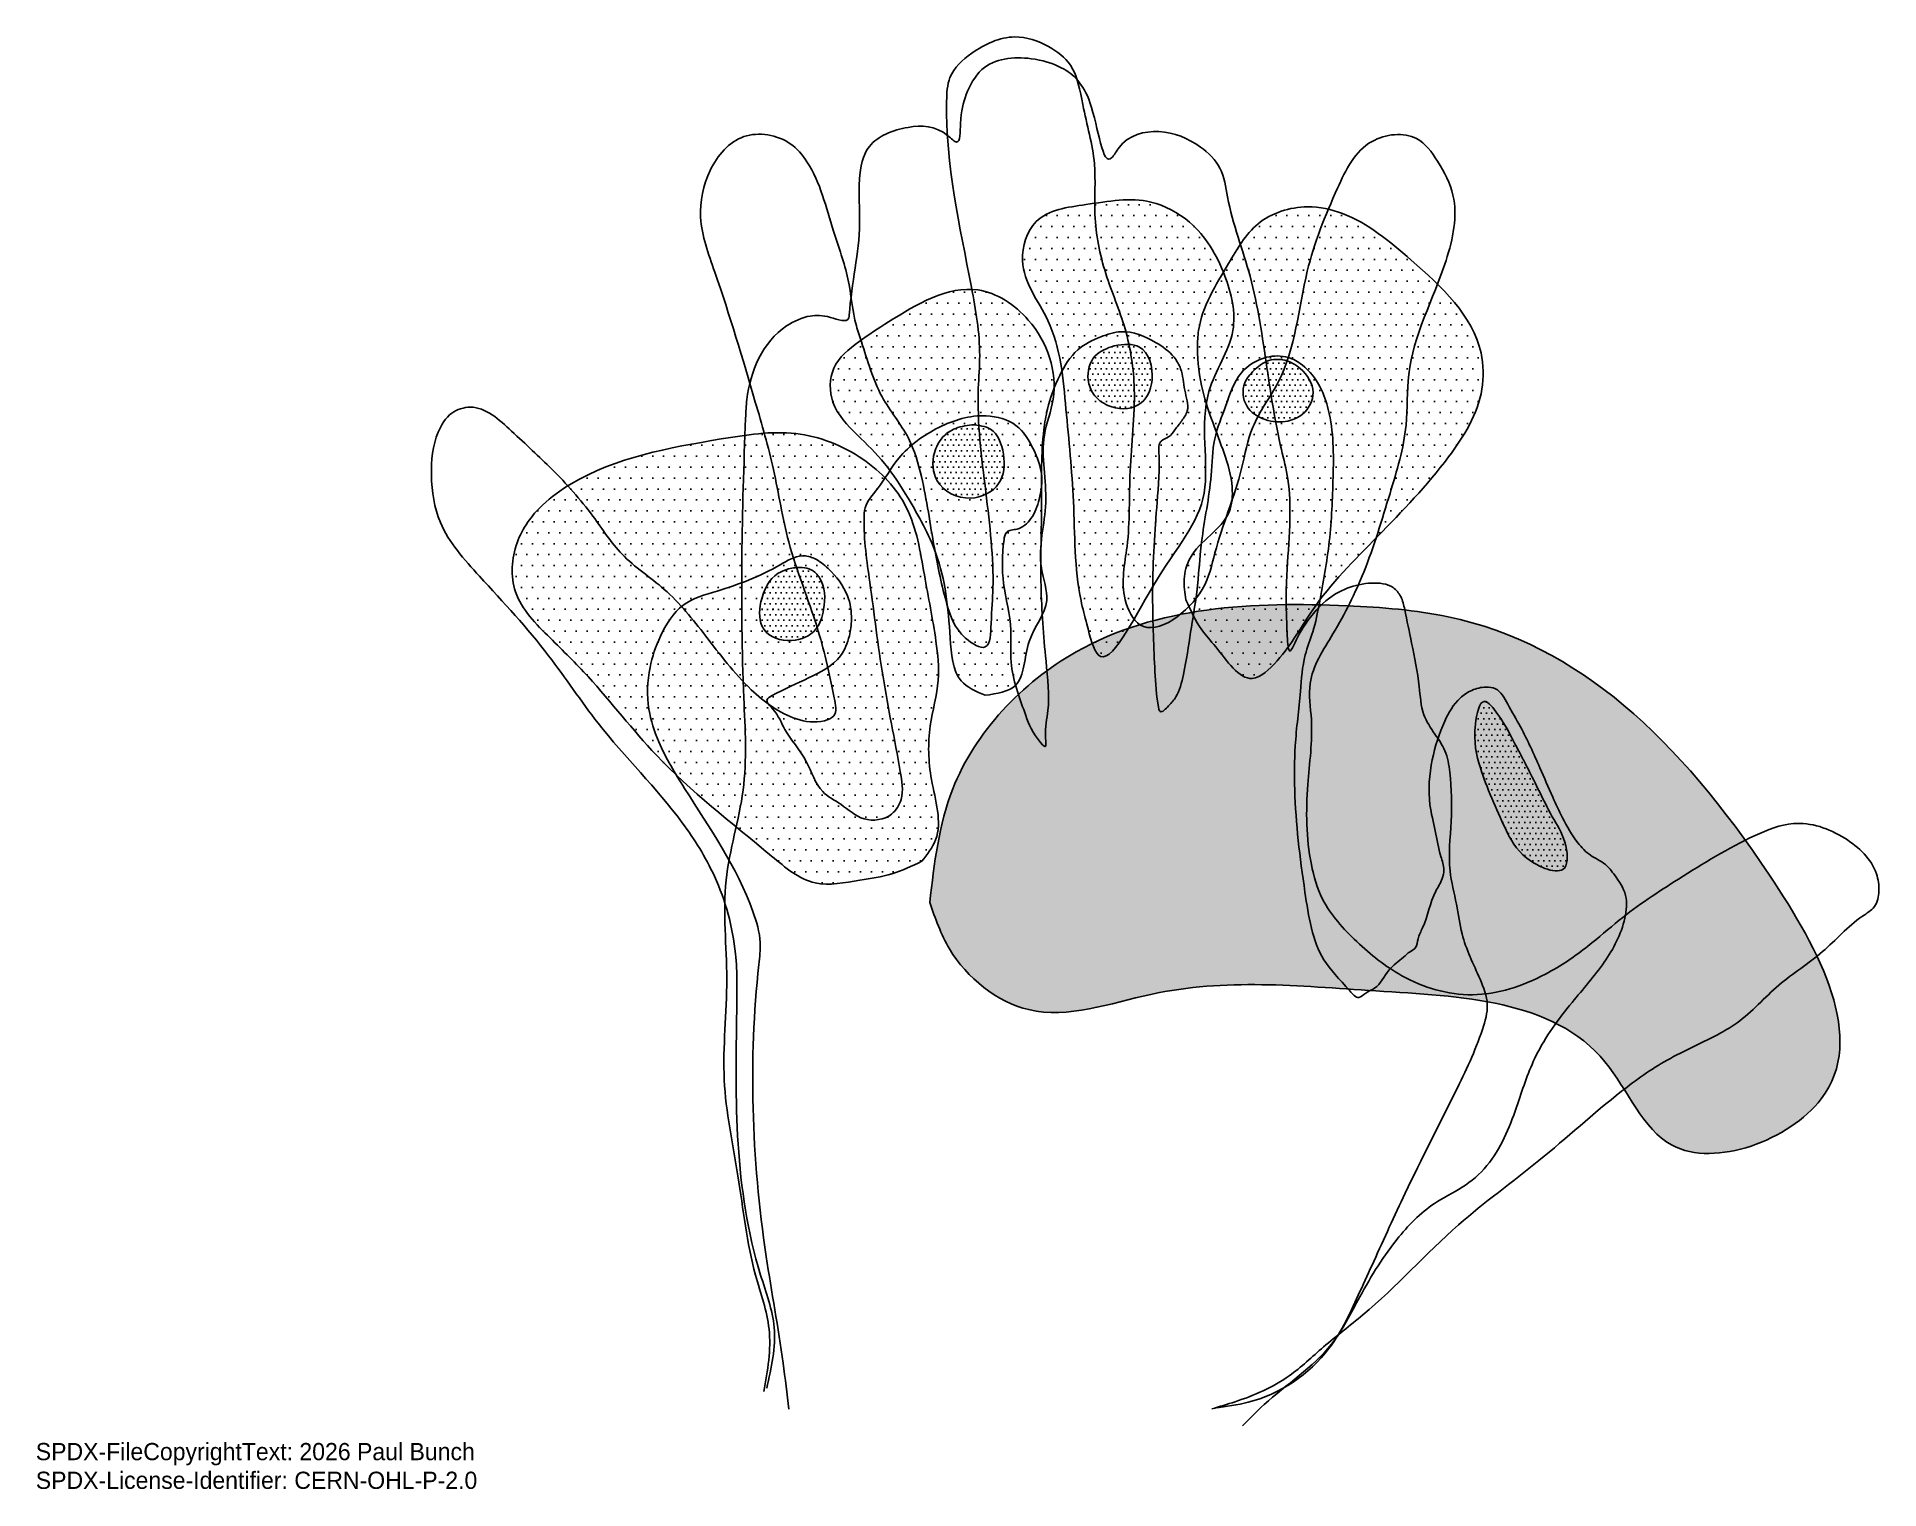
# Model space of a CAD drawing. Header units: metres. Extents: x 2 to 269, y -9 to 202.
import ezdxf

# ---------------------------------------------------------------- set-up
doc = ezdxf.new("R2010")
doc.units = ezdxf.units.M
doc.layers.add('Copyright', color=7, linetype='Continuous', plot=False)
for name, color, linetype in [('F-INDEX', 4, 'Continuous'), ('F-LITTLE', 6, 'Continuous'), ('F-MIDDLE', 3, 'Continuous'), ('F-RING', 2, 'Continuous'), ('F-THUMB', 1, 'Continuous'), ('HAND-BLUE', 4, 'Continuous'), ('HAND-GRAY', 7, 'Continuous'), ('HAND-RED', 1, 'Continuous')]:
    doc.layers.add(name, color=color, linetype=linetype)

msp = doc.modelspace()

# ---------------------------------------------------------------- hatches: boundary and pattern name
at = {"layer": 'F-INDEX'}
h = msp.add_hatch(dxfattribs=at)
h.set_pattern_fill('DOTS', color=256, style=0)
edge = h.paths.add_edge_path(flags=17)
edge.add_spline(control_points=[(168.69, 120.46), (169.38, 118.91), (170.07, 117.37), (171, 116.07), (171.59, 115.24), (172.29, 114.51), (173.01, 113.62), (174.62, 111.65), (176.39, 108.89), (178.33, 109.03), (179.55, 109.13), (180.84, 110.36), (181.92, 111.58), (184.13, 114.1), (185.44, 116.59), (187.09, 118.98), (189.69, 122.73), (193.13, 126.22), (196.48, 129.63), (200.13, 133.35), (203.67, 136.99), (206.82, 141.18), (209.04, 144.14), (211.06, 147.39), (211.66, 151), (211.95, 152.75), (211.9, 154.58), (211.53, 156.28), (210.34, 161.74), (205.8, 165.92), (201.38, 169.77), (198.24, 172.52), (195.15, 175.1), (191.43, 176.51), (189.82, 177.11), (188.1, 177.5), (186.35, 177.49), (183.77, 177.48), (181.11, 176.61), (179.16, 175.02), (177.33, 173.52), (176.13, 171.39), (174.88, 169.28), (173.01, 166.13), (171.03, 163.02), (170.53, 159.53), (170.41, 158.73), (170.37, 157.91), (170.37, 157.09), (170.37, 154.96), (170.64, 152.84), (171.14, 150.79), (171.89, 147.69), (173.18, 144.74), (174.23, 141.73), (174.78, 140.13), (175.26, 138.52), (175.4, 136.8), (175.49, 135.56), (175.4, 134.27), (174.95, 133.17), (173.86, 130.55), (170.7, 129.07), (169.29, 126.51), (168.77, 125.57), (168.49, 124.49), (168.44, 123.42), (168.39, 122.43), (168.54, 121.44), (168.69, 120.46)], knot_values=[0, 0, 0, 0, 4.964382, 4.964382, 4.964382, 8.133719, 8.133719, 8.133719, 15.157494, 15.157494, 15.157494, 19.556113, 19.556113, 19.556113, 28.582242, 28.582242, 28.582242, 42.774404, 42.774404, 42.774404, 58.282816, 58.282816, 58.282816, 69.231551, 69.231551, 69.231551, 74.513073, 74.513073, 74.513073, 91.394869, 91.394869, 91.394869, 103.416733, 103.416733, 103.416733, 108.590848, 108.590848, 108.590848, 116.190102, 116.190102, 116.190102, 123.357532, 123.357532, 123.357532, 134.028238, 134.028238, 134.028238, 136.472575, 136.472575, 136.472575, 142.821738, 142.821738, 142.821738, 152.394495, 152.394495, 152.394495, 157.455567, 157.455567, 157.455567, 161.118067, 161.118067, 161.118067, 169.85626, 169.85626, 169.85626, 173.059455, 173.059455, 173.059455, 176.030748, 176.030748, 176.030748, 176.030748], degree=3, periodic=1)
h = msp.add_hatch(dxfattribs=at)
h.set_pattern_fill('DOTS', color=256, scale=0.5, style=0)
edge = h.paths.add_edge_path(flags=17)
edge.add_spline(control_points=[(178.54, 153.73), (178.02, 153.17), (177.51, 152.61), (177.23, 151.92), (176.82, 150.9), (176.94, 149.59), (177.51, 148.61), (178.08, 147.63), (179.1, 146.99), (180.18, 146.62), (181.26, 146.26), (182.4, 146.17), (183.49, 146.4), (184.26, 146.56), (185.01, 146.88), (185.62, 147.39), (186.53, 148.16), (187.16, 149.37), (187.15, 150.53), (187.14, 151.85), (186.32, 153.12), (185.29, 154.02), (184.63, 154.6), (183.88, 155.02), (183.04, 155.22), (182.18, 155.43), (181.23, 155.4), (180.44, 155.08), (179.72, 154.79), (179.13, 154.26), (178.54, 153.73)], knot_values=[0, 0, 0, 0, 2.232401, 2.232401, 2.232401, 5.553894, 5.553894, 5.553894, 8.888778, 8.888778, 8.888778, 12.19969, 12.19969, 12.19969, 14.553544, 14.553544, 14.553544, 18.045635, 18.045635, 18.045635, 21.996093, 21.996093, 21.996093, 24.550372, 24.550372, 24.550372, 27.156831, 27.156831, 27.156831, 29.481918, 29.481918, 29.481918, 29.481918], degree=3, periodic=1)
at = {"layer": 'F-LITTLE'}
h = msp.add_hatch(dxfattribs=at)
h.set_pattern_fill('DOTS', color=256, style=0)
edge = h.paths.add_edge_path(flags=17)
edge.add_spline(control_points=[(130.33, 82.49), (131.13, 83.5), (131.93, 84.51), (132.35, 85.61), (133.35, 88.21), (132.3, 91.35), (131.76, 94.34), (131.28, 97.02), (131.21, 99.59), (131.58, 102.15), (131.9, 104.36), (132.56, 106.56), (132.73, 108.8), (132.87, 110.67), (132.67, 112.57), (132.4, 114.44), (131.95, 117.67), (131.3, 120.83), (130.72, 124.06), (130.13, 127.42), (129.61, 130.87), (128.1, 133.87), (126.69, 136.64), (124.44, 139.03), (121.8, 140.85), (118.88, 142.87), (115.48, 144.18), (112.04, 144.57), (108.47, 144.98), (104.86, 144.4), (101.23, 143.79), (93.6, 142.52), (85.92, 141.15), (79.42, 137.27), (77.95, 136.39), (76.54, 135.39), (75.29, 134.2), (73.69, 132.68), (72.35, 130.85), (71.59, 128.74), (70.77, 126.45), (70.62, 123.84), (71.37, 121.61), (72.25, 119), (74.35, 116.92), (76.38, 114.92), (78.29, 113.03), (80.13, 111.22), (81.89, 109.29), (85.28, 105.61), (88.39, 101.53), (91.81, 97.91), (96.86, 92.57), (102.59, 88.23), (108.55, 83.24), (110.54, 81.58), (112.56, 79.84), (114.88, 79.34), (116.91, 78.9), (119.17, 79.4), (121.36, 79.76), (122.96, 80.03), (124.52, 80.22), (126.01, 80.66), (127.49, 81.11), (128.91, 81.8), (130.33, 82.49)], knot_values=[0, 0, 0, 0, 3.719182, 3.719182, 3.719182, 12.470269, 12.470269, 12.470269, 20.279071, 20.279071, 20.279071, 27.026741, 27.026741, 27.026741, 32.676467, 32.676467, 32.676467, 42.440478, 42.440478, 42.440478, 52.595316, 52.595316, 52.595316, 61.992264, 61.992264, 61.992264, 72.440683, 72.440683, 72.440683, 83.284123, 83.284123, 83.284123, 106.049544, 106.049544, 106.049544, 111.18846, 111.18846, 111.18846, 117.790237, 117.790237, 117.790237, 124.917015, 124.917015, 124.917015, 133.279444, 133.279444, 133.279444, 141.155963, 141.155963, 141.155963, 156.255034, 156.255034, 156.255034, 178.508143, 178.508143, 178.508143, 185.946999, 185.946999, 185.946999, 192.441887, 192.441887, 192.441887, 197.178849, 197.178849, 197.178849, 201.86754, 201.86754, 201.86754, 201.86754], degree=3, periodic=1)
h = msp.add_hatch(dxfattribs=at)
h.set_pattern_fill('DOTS', color=256, scale=0.5, style=0)
edge = h.paths.add_edge_path(flags=17)
edge.add_spline(control_points=[(110.98, 124.94), (110.46, 124.75), (109.94, 124.57), (109.49, 124.29), (108.14, 123.47), (107.36, 121.88), (107, 120.16), (106.69, 118.73), (106.68, 117.22), (107.41, 116.17), (108.21, 115.03), (109.88, 114.44), (111.45, 114.52), (112.84, 114.59), (114.15, 115.19), (114.95, 116.17), (115.6, 116.96), (115.91, 117.99), (116.1, 119.06), (116.37, 120.65), (116.35, 122.33), (115.51, 123.63), (115.2, 124.12), (114.78, 124.55), (114.27, 124.81), (113.88, 125.01), (113.43, 125.11), (112.99, 125.14), (112.32, 125.18), (111.65, 125.06), (110.98, 124.94)], knot_values=[0, 0, 0, 0, 1.6316, 1.6316, 1.6316, 6.451152, 6.451152, 6.451152, 10.467811, 10.467811, 10.467811, 14.830352, 14.830352, 14.830352, 18.702908, 18.702908, 18.702908, 21.806789, 21.806789, 21.806789, 26.418488, 26.418488, 26.418488, 28.132694, 28.132694, 28.132694, 29.452027, 29.452027, 29.452027, 31.471535, 31.471535, 31.471535, 31.471535], degree=3, periodic=1)
at = {"layer": 'F-MIDDLE'}
h = msp.add_hatch(dxfattribs=at)
h.set_pattern_fill('DOTS', color=256, style=0)
edge = h.paths.add_edge_path(flags=17)
edge.add_spline(control_points=[(154.3, 116.92), (154.79, 115.04), (155.28, 113.16), (155.95, 112.48), (157.77, 110.67), (160.96, 117.5), (163.88, 122.39), (167.43, 128.35), (170.56, 131.43), (171.33, 135.95), (172.07, 140.27), (170.65, 145.9), (172.03, 150.69), (172.92, 153.77), (174.97, 156.49), (175.5, 159.53), (175.96, 162.12), (175.31, 164.93), (174.31, 167.55), (173.17, 170.53), (171.56, 173.25), (169.19, 175.28), (167.58, 176.65), (165.61, 177.7), (163.6, 178.18), (160.58, 178.9), (157.46, 178.31), (154.16, 177.82), (151.5, 177.43), (148.72, 177.1), (146.97, 175.36), (145.59, 173.98), (144.87, 171.72), (144.96, 169.69), (145.1, 166.49), (147.28, 163.85), (148.65, 160.97), (150.54, 156.98), (150.88, 152.52), (151.28, 148.14), (151.69, 143.63), (152.16, 139.2), (152.36, 134.71), (152.58, 129.9), (152.48, 125.03), (153.46, 120.34), (153.7, 119.19), (154, 118.06), (154.3, 116.92)], knot_values=[0, 0, 0, 0, 4.739068, 4.739068, 4.739068, 17.429639, 17.429639, 17.429639, 32.902831, 32.902831, 32.902831, 47.655225, 47.655225, 47.655225, 57.153866, 57.153866, 57.153866, 65.257868, 65.257868, 65.257868, 74.529979, 74.529979, 74.529979, 80.827746, 80.827746, 80.827746, 90.28053, 90.28053, 90.28053, 97.873978, 97.873978, 97.873978, 103.892208, 103.892208, 103.892208, 113.358866, 113.358866, 113.358866, 126.459234, 126.459234, 126.459234, 139.93279, 139.93279, 139.93279, 154.341789, 154.341789, 154.341789, 157.85906, 157.85906, 157.85906, 157.85906], degree=3, periodic=1)
h = msp.add_hatch(dxfattribs=at)
h.set_pattern_fill('DOTS', color=256, scale=0.5, style=0)
edge = h.paths.add_edge_path(flags=17)
edge.add_spline(control_points=[(158.28, 157.33), (157.25, 156.96), (156.23, 156.59), (155.53, 155.85), (154.72, 154.98), (154.36, 153.61), (154.5, 152.37), (154.59, 151.61), (154.86, 150.91), (155.28, 150.31), (155.79, 149.59), (156.52, 149.03), (157.37, 148.66), (158.78, 148.06), (160.55, 147.99), (161.78, 148.73), (162.93, 149.42), (163.62, 150.81), (163.77, 152.35), (163.95, 154.26), (163.32, 156.39), (161.96, 157.14), (160.98, 157.68), (159.63, 157.51), (158.28, 157.33)], knot_values=[0, 0, 0, 0, 3.123639, 3.123639, 3.123639, 6.754427, 6.754427, 6.754427, 8.950589, 8.950589, 8.950589, 11.609557, 11.609557, 11.609557, 16.020596, 16.020596, 16.020596, 20.155245, 20.155245, 20.155245, 25.271409, 25.271409, 25.271409, 28.955861, 28.955861, 28.955861, 28.955861], degree=3, periodic=1)
at = {"layer": 'F-RING'}
h = msp.add_hatch(dxfattribs=at)
h.set_pattern_fill('DOTS', color=256, style=0)
edge = h.paths.add_edge_path(flags=17)
edge.add_spline(control_points=[(139.53, 106.58), (141.24, 106.83), (142.96, 107.08), (143.93, 108.01), (145.33, 109.35), (145.17, 112.13), (145.94, 114.41), (146.68, 116.6), (148.3, 118.34), (148.48, 120.34), (148.62, 121.82), (147.97, 123.45), (147.71, 125.06), (147.19, 128.26), (148.22, 131.37), (148.34, 134.55), (148.47, 137.83), (147.62, 141.17), (148.14, 144.36), (148.43, 146.1), (149.12, 147.8), (149.41, 149.57), (150.04, 153.54), (148.59, 157.86), (145.81, 161.06), (143.85, 163.31), (141.23, 165.02), (138.52, 165.42), (134.12, 166.07), (129.5, 163.3), (125.53, 160.79), (124.02, 159.84), (122.61, 158.93), (121.19, 157.89), (119.75, 156.84), (118.29, 155.66), (117.58, 154.06), (116.92, 152.56), (116.91, 150.71), (117.45, 149.14), (118.1, 147.25), (119.55, 145.79), (120.98, 144.38), (122.37, 143.01), (123.73, 141.7), (124.93, 140.24), (126.21, 138.69), (127.29, 136.96), (128.35, 135.2), (129.91, 132.61), (131.41, 129.94), (132.4, 127.18), (133.77, 123.37), (134.17, 119.38), (134.47, 114.93), (134.62, 112.61), (134.74, 110.16), (136.08, 108.66), (136.92, 107.72), (138.22, 107.15), (139.53, 106.58)], knot_values=[0, 0, 0, 0, 4.626797, 4.626797, 4.626797, 11.339384, 11.339384, 11.339384, 17.790293, 17.790293, 17.790293, 22.573582, 22.573582, 22.573582, 32.08705, 32.08705, 32.08705, 41.899876, 41.899876, 41.899876, 47.257968, 47.257968, 47.257968, 59.294506, 59.294506, 59.294506, 67.790431, 67.790431, 67.790431, 81.581935, 81.581935, 81.581935, 86.803885, 86.803885, 86.803885, 92.061591, 92.061591, 92.061591, 96.984782, 96.984782, 96.984782, 102.917478, 102.917478, 102.917478, 108.637147, 108.637147, 108.637147, 114.722588, 114.722588, 114.722588, 123.712856, 123.712856, 123.712856, 136.133883, 136.133883, 136.133883, 142.610411, 142.610411, 142.610411, 146.638641, 146.638641, 146.638641, 146.638641], degree=3, periodic=1)
h = msp.add_hatch(dxfattribs=at)
h.set_pattern_fill('DOTS', color=256, scale=0.5, style=0)
edge = h.paths.add_edge_path(flags=17)
edge.add_spline(control_points=[(137.62, 145.86), (136.7, 145.72), (135.79, 145.58), (134.96, 145.2), (134.39, 144.93), (133.86, 144.55), (133.42, 144.08), (132.82, 143.44), (132.4, 142.65), (132.17, 141.79), (131.8, 140.45), (131.89, 138.93), (132.57, 137.74), (133.49, 136.14), (135.49, 135.13), (137.44, 135.21), (139.07, 135.27), (140.66, 136.08), (141.5, 137.31), (142.31, 138.48), (142.44, 140.04), (142.2, 141.6), (141.96, 143.06), (141.4, 144.53), (140.31, 145.21), (139.57, 145.67), (138.59, 145.76), (137.62, 145.86)], knot_values=[0, 0, 0, 0, 2.73792, 2.73792, 2.73792, 4.638552, 4.638552, 4.638552, 7.249852, 7.249852, 7.249852, 11.322383, 11.322383, 11.322383, 16.813388, 16.813388, 16.813388, 21.383708, 21.383708, 21.383708, 25.730194, 25.730194, 25.730194, 29.804756, 29.804756, 29.804756, 32.573625, 32.573625, 32.573625, 32.573625], degree=3, periodic=1)
at = {"layer": 'F-THUMB'}
h = msp.add_hatch(dxfattribs=at)
h.set_pattern_fill('DOTS', color=256, style=0)
h.set_pattern_definition([(0, (8.2439, -0.7404), (0.79375, 1.5875), [0, -1.5875])])
edge = h.paths.add_edge_path(flags=17)
edge.add_spline(control_points=[(131.51, 76.51), (132.31, 74.2), (133.11, 71.89), (134.38, 69.76), (136.9, 65.55), (141.26, 62.05), (145.88, 60.95), (151.58, 59.59), (157.67, 61.89), (163.61, 63.17), (174.46, 65.51), (184.79, 64.42), (196.27, 63.67), (208.5, 62.87), (222.05, 62.46), (229.52, 53.39), (232.85, 49.33), (234.98, 43.55), (239.26, 41.27), (245.51, 37.94), (256.36, 42.04), (260.92, 48), (267.62, 56.75), (260.72, 69.51), (253.41, 80.47), (240.27, 100.15), (225.76, 113.99), (206.74, 117.99), (202.07, 118.97), (197.14, 119.36), (192.14, 119.58), (178.54, 120.18), (164.47, 119.55), (152.75, 112.89), (144.9, 108.43), (138.1, 101.27), (134.84, 92.99), (132.8, 87.79), (132.15, 82.15), (131.51, 76.51)], knot_values=[0, 0, 0, 0, 7.341599, 7.341599, 7.341599, 21.827474, 21.827474, 21.827474, 39.693791, 39.693791, 39.693791, 72.359123, 72.359123, 72.359123, 107.16367, 107.16367, 107.16367, 122.711367, 122.711367, 122.711367, 145.389608, 145.389608, 145.389608, 178.717334, 178.717334, 178.717334, 238.600842, 238.600842, 238.600842, 253.283955, 253.283955, 253.283955, 293.234221, 293.234221, 293.234221, 320.01103, 320.01103, 320.01103, 336.817399, 336.817399, 336.817399, 336.817399], degree=3, periodic=1)
h = msp.add_hatch(dxfattribs=at)
h.set_pattern_fill('DOTS', color=256, scale=0.5, style=0)
edge = h.paths.add_edge_path(flags=17)
edge.add_spline(control_points=[(216.46, 99.54), (215.8, 100.85), (215.14, 102.16), (213.99, 103.8), (213.35, 104.72), (212.56, 105.74), (211.99, 105.7), (211.25, 105.66), (210.88, 103.88), (210.72, 102.39), (210.43, 99.71), (210.82, 97.95), (211.43, 96.05), (212.33, 93.22), (213.72, 90.07), (215.06, 87.26), (215.8, 85.69), (216.53, 84.23), (218.18, 82.95), (219.92, 81.59), (222.68, 80.44), (223.63, 81.51), (224.27, 82.22), (224.1, 83.92), (223.69, 85.26), (223.25, 86.74), (222.54, 87.79), (221.88, 88.95), (221.14, 90.23), (220.48, 91.64), (219.8, 93.03), (218.72, 95.24), (217.59, 97.39), (216.46, 99.54)], knot_values=[0, 0, 0, 0, 4.923101, 4.923101, 4.923101, 7.690764, 7.690764, 7.690764, 11.237068, 11.237068, 11.237068, 17.615048, 17.615048, 17.615048, 27.126081, 27.126081, 27.126081, 32.448691, 32.448691, 32.448691, 38.093582, 38.093582, 38.093582, 41.849817, 41.849817, 41.849817, 45.956082, 45.956082, 45.956082, 50.534162, 50.534162, 50.534162, 57.85292, 57.85292, 57.85292, 57.85292], degree=3, periodic=1)

# ---------------------------------------------------------------- linework, layer by layer
at = {"layer": 'F-INDEX'}
for points in [[(168.69, 120.46), (171, 116.07), (173.01, 113.62), (178.33, 109.03), (181.92, 111.58), (187.09, 118.98), (196.48, 129.63), (206.82, 141.18), (211.66, 151), (211.53, 156.28), (201.38, 169.77), (191.43, 176.51), (186.35, 177.49), (179.16, 175.02), (174.88, 169.28), (170.53, 159.53), (170.37, 157.09), (171.14, 150.79), (174.23, 141.73), (175.4, 136.8), (174.95, 133.17), (169.29, 126.51), (168.44, 123.42), (168.69, 120.46)], [(178.54, 153.73), (177.23, 151.92), (177.51, 148.61), (180.18, 146.62), (183.49, 146.4), (185.62, 147.39), (187.15, 150.53), (185.29, 154.02), (183.04, 155.22), (180.44, 155.08), (178.54, 153.73)]]:
    msp.add_spline(points, degree=3, dxfattribs=at)
at = {"layer": 'F-LITTLE'}
for points in [[(130.33, 82.49), (132.35, 85.61), (131.76, 94.34), (131.58, 102.15), (132.73, 108.8), (132.4, 114.44), (130.72, 124.06), (128.1, 133.87), (121.8, 140.85), (112.04, 144.57), (101.23, 143.79), (79.42, 137.27), (75.29, 134.2), (71.59, 128.74), (71.37, 121.61), (76.38, 114.92), (81.89, 109.29), (91.81, 97.91), (108.55, 83.24), (114.88, 79.34), (121.36, 79.76), (126.01, 80.66), (130.33, 82.49)], [(110.98, 124.94), (109.49, 124.29), (107, 120.16), (107.41, 116.17), (111.45, 114.52), (114.95, 116.17), (116.1, 119.06), (115.51, 123.63), (114.27, 124.81), (112.99, 125.14), (110.98, 124.94)]]:
    msp.add_spline(points, degree=3, dxfattribs=at)
at = {"layer": 'F-MIDDLE'}
for points in [[(154.3, 116.92), (155.95, 112.48), (163.88, 122.39), (171.33, 135.95), (172.03, 150.69), (175.5, 159.53), (174.31, 167.55), (169.19, 175.28), (163.6, 178.18), (154.16, 177.82), (146.97, 175.36), (144.96, 169.69), (148.65, 160.97), (151.28, 148.14), (152.36, 134.71), (153.46, 120.34), (154.3, 116.92)], [(158.28, 157.33), (155.53, 155.85), (154.5, 152.37), (155.28, 150.31), (157.37, 148.66), (161.78, 148.73), (163.77, 152.35), (161.96, 157.14), (158.28, 157.33)]]:
    msp.add_spline(points, degree=3, dxfattribs=at)
at = {"layer": 'F-RING'}
for points in [[(139.53, 106.58), (143.93, 108.01), (145.94, 114.41), (148.48, 120.34), (147.71, 125.06), (148.34, 134.55), (148.14, 144.36), (149.41, 149.57), (145.81, 161.06), (138.52, 165.42), (125.53, 160.79), (121.19, 157.89), (117.58, 154.06), (117.45, 149.14), (120.98, 144.38), (124.93, 140.24), (128.35, 135.2), (132.4, 127.18), (134.47, 114.93), (136.08, 108.66), (139.53, 106.58)], [(137.62, 145.86), (134.96, 145.2), (133.42, 144.08), (132.17, 141.79), (132.57, 137.74), (137.44, 135.21), (141.5, 137.31), (142.2, 141.6), (140.31, 145.21), (137.62, 145.86)]]:
    msp.add_spline(points, degree=3, dxfattribs=at)
at = {"layer": 'F-THUMB'}
for points in [[(131.51, 76.51), (134.38, 69.76), (145.88, 60.95), (163.61, 63.17), (196.27, 63.67), (229.52, 53.39), (239.26, 41.27), (260.92, 48), (253.41, 80.47), (206.74, 117.99), (192.14, 119.58), (152.75, 112.89), (134.84, 92.99), (131.51, 76.51)], [(216.46, 99.54), (219.8, 93.03), (221.88, 88.95), (223.69, 85.26), (223.63, 81.51), (218.18, 82.95), (215.06, 87.26), (211.43, 96.05), (210.72, 102.39), (211.99, 105.7), (213.99, 103.8), (216.46, 99.54)]]:
    msp.add_spline(points, degree=3, dxfattribs=at)
at = {"layer": 'HAND-BLUE'}
msp.add_spline([(111.02, 2.94), (110.22, 9.65), (107.76, 25.14), (105.85, 46.65), (106.69, 67.51), (106.88, 70.68), (105.84, 75.18), (95.91, 93.06), (92.16, 99.84), (90.74, 104.56), (90.89, 110.63), (92.41, 115.16), (95.7, 119.66), (100.63, 121.72), (109.79, 125.53), (113.01, 126.83), (114.76, 126.44), (116.74, 124.98), (119.57, 121), (120.14, 117.6), (119.83, 115.21), (118.54, 112.33), (113.91, 109.1), (108.54, 106.49), (107.88, 105.97), (108.68, 104.64), (110.46, 101.64), (113.58, 96.97), (115.96, 92.6), (118.58, 90.76), (121.98, 88.65), (125.97, 89.34), (127.34, 91.47), (127.23, 95.53), (124.72, 109.25), (122.8, 123), (121.96, 132.26), (122.13, 133.8), (123.88, 136.53), (127.01, 141.01), (132.82, 145.46), (139.71, 147.15), (144.01, 145.76), (146.59, 142.22), (147.71, 138.77), (147.38, 135.02), (146.19, 132.24), (144.17, 130.71), (143.3, 130.57), (142.67, 130.25), (142.28, 129.14), (142.23, 122.83), (143.28, 116.03), (143.3, 111.4), (145.28, 104.1), (147.28, 100.1), (148.27, 99.15), (148.31, 100.36), (148.66, 104.37), (148.38, 111.55), (147.66, 122.44), (147.73, 134.61), (148.07, 145.14), (148.6, 148.14), (150.37, 153.01), (152.99, 156.73), (156.32, 158.61), (159.3, 159.37), (164.29, 157.81), (166.97, 155.65), (167.92, 153.99), (168.52, 150.88), (168.88, 147.88), (168.09, 146.43), (167.1, 145.14), (166.18, 144.1), (165.1, 143.48), (164.95, 143.3), (164.77, 142.01), (164.51, 134.64), (163.86, 121.68), (164.16, 110.66), (164.64, 105.2), (164.97, 104.21), (166.17, 105.05), (167.22, 106.35), (168.34, 109.62), (169.37, 115.74), (170.26, 121.56), (170.96, 128.83), (172.35, 138.52), (172.87, 143.79), (174.5, 148.67), (176.7, 153.36), (180.39, 155.65), (183.53, 155.62), (185.57, 154.54), (188.18, 151.3), (189.35, 148.07), (190.04, 143.24), (190.05, 138.23), (189.5, 128.93), (188.06, 119.96), (187.11, 115.81), (186.01, 112.44), (185.32, 107.17), (184.56, 99.23), (184.48, 92.88), (185.97, 78.03), (188.71, 68.2), (192.48, 63.69), (193.81, 62.71), (194.79, 63.35), (196.08, 64.06), (198.19, 66.71), (200.27, 68.57), (201.23, 69.36), (202.04, 69.96), (202.39, 71.22), (203.05, 72.81), (204.96, 78.15), (205.91, 79.99), (206.13, 81.23), (205.7, 83.18), (204.88, 86.91), (204.12, 90.68), (204.46, 97.24), (206.27, 102.84), (208.5, 106.19), (210.18, 107.3), (212.26, 107.77), (213.61, 107.53), (215.4, 105.32), (217.25, 102.01), (220.08, 96.06), (221.95, 91.78), (223.36, 88.82), (225.59, 85.16), (227.42, 83.37), (229.58, 82.03), (230.89, 80.52), (232.51, 77.54), (232.41, 74.23), (229.41, 67.84), (224.75, 62), (219.51, 54.25), (216.87, 47.34), (212.76, 38.78), (209.29, 35.49), (205.19, 33.09), (199.62, 27.97), (193.95, 19.27), (189.81, 12.38), (180.04, 3.62), (176.92, 0.54)], degree=3, dxfattribs=at)
at = {"layer": 'HAND-GRAY'}
msp.add_spline([(107.42, 5.5), (108.17, 14.58), (106.22, 22.4), (103.65, 36.81), (101.67, 50.76), (102.04, 65.37), (101.94, 79.77), (104.4, 92.81), (104.51, 106.22), (104.77, 146.81), (104.95, 149.54), (110.71, 160.2), (114.15, 161.64), (117.07, 161.44), (119.74, 161.36), (119.8, 161.77), (121.32, 175.11), (121.3, 181.51), (122.74, 186.27), (125.13, 188.06), (128.37, 189.03), (134.13, 187.82), (135.4, 186.9), (135.97, 189.59), (136.8, 193.79), (139.08, 197.42), (146.22, 199), (150.59, 197.69), (154.76, 192.62), (157.95, 184.63), (158.99, 186.12), (164.76, 188.41), (170.8, 186.17), (173.63, 183.09), (174.73, 178.92), (178, 167.41), (180.45, 154.12), (182.55, 142.28), (183.48, 137.94), (183.79, 132.25), (183.4, 115.21), (183.84, 113.01), (184.53, 114.24), (185.72, 116.43), (189.02, 120.3), (195.66, 122.87), (198.76, 122.21), (199.87, 120.92), (200.45, 119.05), (201.45, 114.17), (202.57, 107.83), (203.23, 103.77), (204.83, 100.95), (206.29, 98.53), (207, 95.41), (207.19, 88.28), (207.04, 81.1), (207.97, 76.26), (208.78, 71.94), (211.39, 65.36), (212.44, 61.71), (211.74, 58.09), (207.84, 49.05), (200.51, 34.3), (195.96, 24.4), (193.96, 20.04), (189.46, 11.76), (177.74, 3.96), (172.92, 3.14)], degree=3, dxfattribs=at)
at = {"layer": 'HAND-RED'}
msp.add_spline([(107.84, 5.99), (108.92, 14.82), (106.95, 22.43), (103.48, 60.8), (103.3, 69.07), (100.23, 80.34), (95.57, 88.09), (83.36, 102.54), (76.17, 112.33), (66.13, 123.88), (60.46, 131.68), (59.15, 138.53), (60.15, 144.79), (62.12, 147.54), (64.79, 148.41), (70.79, 144.93), (76.65, 139.41), (82.6, 132.59), (86.83, 127.06), (92.96, 121.96), (98.94, 115.24), (105.59, 107.4), (112.15, 103.16), (116.21, 102.89), (117.56, 103.58), (117.64, 106.22), (115.14, 116.49), (111.04, 128.85), (108.81, 139.35), (106.18, 149.15), (100.29, 168.01), (98.24, 175.98), (99.63, 182.79), (104.53, 187.68), (111.24, 186.65), (113.68, 184.03), (117.52, 173.95), (119.63, 167.03), (120.85, 160.2), (121.59, 157.89), (124.57, 149.93), (128.41, 143.89), (130.29, 138.34), (132.17, 127.97), (134, 119.79), (136.7, 114.88), (139.56, 113.61), (140.41, 117.03), (140.67, 122.15), (139.64, 136.08), (138.55, 151.15), (138.75, 155.89), (137.55, 165.83), (133.95, 192.82), (134.44, 196.26), (137.6, 199.78), (143.84, 202.15), (148.75, 200.76), (151.91, 198.07), (153.71, 192.34), (155.4, 183.72), (155.49, 176.37), (157.06, 167.81), (159.86, 159.76), (161.19, 151.03), (160.59, 139.13), (160.14, 128.19), (159.87, 120.46), (162.02, 116.83), (171.06, 121.96), (172.9, 127.25), (176.78, 139.53), (178.39, 145.49), (182.09, 152.06), (186.31, 168.13), (190.7, 180.21), (195.72, 186.99), (202.17, 187.4), (205.21, 184.11), (207.46, 179.17), (206.45, 169.71), (201.03, 153.15), (200.64, 145.78), (198.32, 135.9), (194.51, 124.48), (190.04, 115.51), (186.72, 108.31), (186.9, 103.06), (186.38, 93.62), (186.9, 82.04), (188.52, 77.01), (193.5, 70.83), (200.03, 65.88), (210.27, 63.11), (220.9, 66.12), (227.06, 70.18), (231.59, 73.93), (240.19, 79.91), (251.31, 86.22), (256.89, 87.97), (264.33, 85.84), (268.94, 80.65), (269.29, 78.19), (268.63, 75.91), (266.9, 74.51), (261.11, 69.37), (254.76, 64.5), (248.7, 59.04), (246.33, 57.58), (238.54, 53.62), (231.94, 49.1), (219.93, 39.04), (208.28, 29.71), (194.38, 16.64), (188.67, 11.99), (183.67, 7.79), (175.82, 4.03), (172.45, 3)], degree=3, dxfattribs=at)

# ---------------------------------------------------------------- texts
at = {"layer": 'Copyright', "insert": (1.72, -1.95), "char_height": 2.5, "width": 109.6667, "attachment_point": 1}
msp.add_mtext('{SPDX-FileCopyrightText: 2026 Paul Bunch\\PSPDX-License-Identifier: CERN-OHL-P-2.0}', dxfattribs=at)

doc.saveas('drawing.dxf')
